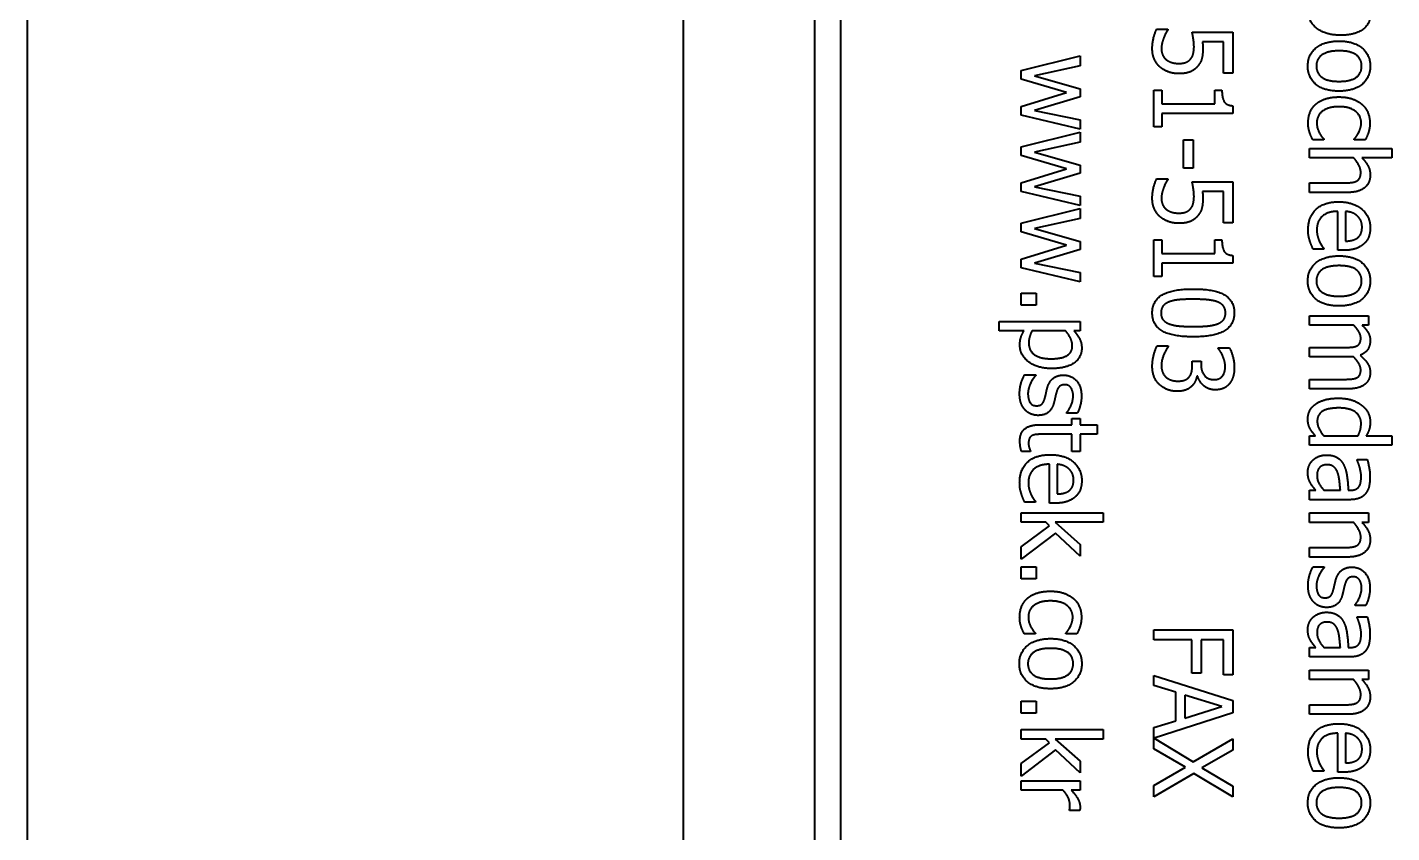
# Model space of a CAD drawing. Header units: millimetres. Extents: x 0 to 1682, y 0 to 1188.
# Drawn here: x 564.1 to 616.1, y 683.6 to 714.3 of the extents above; entities that cross this region are included whole.
import ezdxf

# ---------------------------------------------------------------- set-up
doc = ezdxf.new("R2010")
doc.units = ezdxf.units.MM
doc.header["$LTSCALE"] = 2
doc.layers.add('가시적인 것(ISO)', color=3, linetype='Continuous', lineweight=40)

msp = doc.modelspace()

# ---------------------------------------------------------------- linework, layer by layer
at = {"layer": '가시적인 것(ISO)'}
for p, q in [((564.1219, 795.7729), (564.1219, 550.7729)), ((589.1219, 593.2729), (589.1219, 753.2729)), ((594.1219, 743.2729), (594.1219, 603.2729)), ((595.1219, 604.189), (595.1219, 742.3568)), ((607.1608, 714.2218), (607.5862, 714.2218)), ((607.5862, 714.2218), (607.5862, 714.1951)), ((608.5076, 714.1051), (610.0538, 714.1051)), ((610.0538, 714.1051), (610.0538, 712.5419)), ((609.7013, 713.738), (608.9014, 713.738)), ((609.7013, 712.5419), (609.7013, 713.738)), ((601.9881, 712.6513), (604.2394, 713.1983)), ((604.2394, 712.8239), (602.4962, 712.4471)), ((604.2394, 713.1983), (604.2394, 712.8239)), ((601.9881, 712.3207), (601.9881, 712.6513)), ((603.724, 711.8029), (601.9881, 712.3207)), ((602.4962, 712.4471), (604.2394, 711.9414)), ((610.0538, 712.5419), (609.7013, 712.5419)), ((601.9881, 711.2802), (603.724, 711.8029)), ((604.2394, 711.9414), (604.2394, 711.6448)), ((607.0538, 710.4998), (607.0538, 711.8904)), ((607.0538, 711.8904), (607.3601, 711.8904)), ((607.3601, 711.8904), (607.3601, 711.3726)), ((609.3706, 711.3726), (609.3706, 711.8904)), ((609.3706, 711.8904), (609.6454, 711.8904)), ((601.9881, 710.9495), (601.9881, 711.2802)), ((604.2394, 711.6448), (602.4962, 711.1246)), ((607.3601, 711.3726), (609.3706, 711.3726)), ((610.0635, 711.3021), (610.0635, 711.0055)), ((604.2394, 710.4074), (601.9881, 710.9495)), ((602.4962, 711.1246), (604.2394, 710.7696)), ((604.2394, 710.7696), (604.2394, 710.4074)), ((610.0635, 711.0055), (607.3601, 711.0055)), ((607.3601, 711.0055), (607.3601, 710.4998)), ((601.9881, 709.7437), (604.2394, 710.2907)), ((604.2394, 710.2907), (604.2394, 709.9163)), ((607.3601, 710.4998), (607.0538, 710.4998)), ((601.9881, 709.4131), (601.9881, 709.7437)), ((604.2394, 709.9163), (602.4962, 709.5395)), ((608.1843, 708.9293), (608.1843, 710.0087)), ((608.1843, 710.0087), (608.5489, 710.0087)), ((608.5489, 710.0087), (608.5489, 708.9293)), ((613.5323, 710.0087), (613.1069, 710.0087)), ((613.5323, 710.0306), (613.5323, 710.0087)), ((614.6847, 710.0087), (614.6847, 710.0306)), ((615.1101, 710.0087), (614.6847, 710.0087)), ((603.724, 708.8952), (601.9881, 709.4131)), ((602.4962, 709.5395), (604.2394, 709.0338)), ((612.9804, 709.3207), (612.9804, 709.6805)), ((612.9804, 709.6805), (616.1142, 709.6805)), ((614.6628, 709.3207), (612.9804, 709.3207)), ((616.1142, 709.3207), (614.9813, 709.3207)), ((616.1142, 709.6805), (616.1142, 709.3207)), ((601.9881, 708.3726), (603.724, 708.8952)), ((604.2394, 708.7372), (602.4962, 708.217)), ((604.2394, 709.0338), (604.2394, 708.7372)), ((608.5489, 708.9293), (608.1843, 708.9293)), ((601.9881, 708.0419), (601.9881, 708.3726)), ((602.4962, 708.217), (604.2394, 707.862)), ((607.1608, 708.5209), (607.5862, 708.5209)), ((607.5862, 708.5209), (607.5862, 708.4941)), ((608.5076, 708.4042), (610.0538, 708.4042)), ((610.0538, 708.4042), (610.0538, 706.841)), ((612.9804, 708.0006), (612.9804, 708.3604)), ((612.9804, 708.3604), (614.2641, 708.3604)), ((604.2394, 707.4998), (601.9881, 708.0419)), ((604.2394, 707.862), (604.2394, 707.4998)), ((609.7013, 708.0371), (608.9014, 708.0371)), ((609.7013, 706.841), (609.7013, 708.0371)), ((614.4415, 708.0006), (612.9804, 708.0006)), ((601.9881, 706.8361), (604.2394, 707.3831)), ((604.2394, 707.3831), (604.2394, 707.0087)), ((614.0672, 705.7956), (614.0672, 707.2786)), ((614.3565, 707.2786), (614.3565, 706.1457)), ((601.9881, 706.5055), (601.9881, 706.8361)), ((604.2394, 707.0087), (602.4962, 706.6319)), ((602.4962, 706.6319), (604.2394, 706.1262)), ((610.0538, 706.841), (609.7013, 706.841)), ((603.724, 705.9876), (601.9881, 706.5055)), ((604.2394, 706.1262), (604.2394, 705.8296)), ((607.0538, 704.7988), (607.0538, 706.1894)), ((607.0538, 706.1894), (607.3601, 706.1894)), ((607.3601, 706.1894), (607.3601, 705.6716)), ((609.3706, 705.6716), (609.3706, 706.1894)), ((609.3706, 706.1894), (609.6454, 706.1894)), ((601.9881, 705.4649), (603.724, 705.9876)), ((604.2394, 705.8296), (602.4962, 705.3093)), ((607.3601, 705.6716), (609.3706, 705.6716)), ((610.0635, 705.6011), (610.0635, 705.3045)), ((613.5323, 705.8369), (613.119, 705.8369)), ((613.5323, 705.8588), (613.5323, 705.8369)), ((614.2738, 705.7956), (614.0672, 705.7956)), ((601.9881, 705.1343), (601.9881, 705.4649)), ((604.2394, 704.5922), (601.9881, 705.1343)), ((602.4962, 705.3093), (604.2394, 704.9544)), ((610.0635, 705.3045), (607.3601, 705.3045)), ((607.3601, 705.3045), (607.3601, 704.7988)), ((604.2394, 704.9544), (604.2394, 704.5922)), ((607.3601, 704.7988), (607.0538, 704.7988)), ((601.9881, 703.7121), (601.9881, 704.1692)), ((601.9881, 704.1692), (602.5619, 704.1692)), ((602.5619, 704.1692), (602.5619, 703.7121)), ((602.5619, 703.7121), (601.9881, 703.7121)), ((601.1591, 702.7275), (601.1591, 703.0873)), ((601.1591, 703.0873), (604.2394, 703.0873)), ((604.2394, 703.0873), (604.2394, 702.7275)), ((612.9804, 702.9463), (612.9804, 703.3061)), ((612.9804, 703.3061), (615.2317, 703.3061)), ((614.6628, 702.9463), (612.9804, 702.9463)), ((615.2317, 702.9463), (614.9837, 702.9463)), ((615.2317, 703.3061), (615.2317, 702.9463)), ((602.1024, 702.7275), (601.1591, 702.7275)), ((603.6875, 702.7275), (602.4087, 702.7275)), ((604.2394, 702.7275), (604.0035, 702.7275)), ((607.1753, 702.1562), (607.6008, 702.1562)), ((607.6008, 702.1562), (607.6008, 702.1294)), ((609.5068, 702.0565), (609.5068, 702.0784)), ((609.5068, 702.0784), (609.9322, 702.0784)), ((612.9804, 701.7332), (612.9804, 702.093)), ((612.9804, 702.093), (614.2835, 702.093)), ((608.5149, 701.4123), (608.5149, 701.5751)), ((608.5149, 701.5751), (608.8479, 701.5751)), ((608.8479, 701.5751), (608.8479, 701.4487)), ((614.4634, 701.7332), (612.9804, 701.7332)), ((602.1243, 701.0525), (602.5497, 701.0525)), ((602.5497, 701.0525), (602.5497, 701.033)), ((608.7215, 701.0063), (608.6924, 701.0063)), ((612.9804, 700.52), (612.9804, 700.8798)), ((612.9804, 700.8798), (614.2835, 700.8798)), ((614.4634, 700.52), (612.9804, 700.52)), ((603.724, 699.5865), (603.724, 699.6059)), ((604.13, 699.5865), (603.724, 699.5865)), ((603.9257, 699.1489), (603.9257, 699.392)), ((603.9257, 699.392), (604.2394, 699.392)), ((604.2394, 699.392), (604.2394, 699.1489)), ((602.6786, 699.1489), (603.9257, 699.1489)), ((603.9257, 698.7891), (602.8536, 698.7891)), ((603.9257, 698.1278), (603.9257, 698.7891)), ((604.2394, 699.1489), (604.886, 699.1489)), ((604.886, 698.7891), (604.2394, 698.7891)), ((604.2394, 698.7891), (604.2394, 698.1278)), ((604.886, 699.1489), (604.886, 698.7891)), ((612.9804, 698.3685), (612.9804, 698.7283)), ((612.9804, 698.7283), (613.209, 698.7283)), ((616.1142, 698.3685), (612.9804, 698.3685)), ((613.5274, 698.7283), (614.8281, 698.7283)), ((615.1417, 698.7283), (616.1142, 698.7283)), ((616.1142, 698.7283), (616.1142, 698.3685)), ((602.3479, 698.1278), (602.0076, 698.1278)), ((602.3479, 698.1497), (602.3479, 698.1278)), ((604.2394, 698.1278), (603.9257, 698.1278)), ((614.7965, 697.8239), (615.183, 697.8239)), ((614.7965, 697.8021), (614.7965, 697.8239)), ((603.0749, 696.1635), (603.0749, 697.6465)), ((603.3642, 697.6465), (603.3642, 696.5136)), ((602.54, 696.2048), (602.1267, 696.2048)), ((602.54, 696.2267), (602.54, 696.2048)), ((612.9804, 696.2972), (612.9804, 696.657)), ((612.9804, 696.657), (613.2187, 696.657)), ((614.5193, 696.2972), (612.9804, 696.2972)), ((613.5347, 696.657), (614.1595, 696.657)), ((614.461, 696.657), (614.5339, 696.657)), ((601.9881, 695.4414), (601.9881, 695.8012)), ((601.9881, 695.8012), (605.1219, 695.8012)), ((603.2815, 696.1635), (603.0749, 696.1635)), ((605.1219, 695.8012), (605.1219, 695.4414)), ((612.9804, 695.4317), (612.9804, 695.7915)), ((612.9804, 695.7915), (615.2317, 695.7915)), ((615.2317, 695.7915), (615.2317, 695.4317)), ((602.929, 695.4414), (601.9881, 695.4414)), ((601.9881, 694.503), (603.0749, 695.3004)), ((603.0749, 695.3004), (602.929, 695.4414)), ((605.1219, 695.4414), (603.2888, 695.4414)), ((603.2888, 695.4414), (604.2394, 694.5954)), ((614.6628, 695.4317), (612.9804, 695.4317)), ((615.2317, 695.4317), (614.9813, 695.4317)), ((603.2985, 695.0257), (601.9881, 694.029)), ((604.2394, 694.1481), (603.2985, 695.0257)), ((601.9881, 694.029), (601.9881, 694.503)), ((604.2394, 694.5954), (604.2394, 694.1481)), ((612.9804, 694.1116), (612.9804, 694.4714)), ((612.9804, 694.4714), (614.2641, 694.4714)), ((614.4415, 694.1116), (612.9804, 694.1116)), ((601.9881, 693.2875), (601.9881, 693.7445)), ((601.9881, 693.7445), (602.5619, 693.7445)), ((602.5619, 693.7445), (602.5619, 693.2875)), ((613.1166, 693.7372), (613.542, 693.7372)), ((613.542, 693.7372), (613.542, 693.7178)), ((602.5619, 693.2875), (601.9881, 693.2875)), ((614.7163, 692.2713), (614.7163, 692.2907)), ((615.1223, 692.2713), (614.7163, 692.2713)), ((614.7965, 691.8337), (615.183, 691.8337)), ((614.7965, 691.8118), (614.7965, 691.8337)), ((602.54, 691.1821), (602.1146, 691.1821)), ((602.54, 691.204), (602.54, 691.1821)), ((603.6924, 691.1821), (603.6924, 691.204)), ((604.1178, 691.1821), (603.6924, 691.1821)), ((607.0538, 690.956), (607.0538, 691.3353)), ((607.0538, 691.3353), (610.0538, 691.3353)), ((610.0538, 691.3353), (610.0538, 689.6286)), ((608.4979, 690.956), (607.0538, 690.956)), ((608.4979, 689.6845), (608.4979, 690.956)), ((609.6988, 690.956), (608.8528, 690.956)), ((608.8528, 690.956), (608.8528, 689.6845)), ((609.6988, 689.6286), (609.6988, 690.956)), ((612.9804, 690.3069), (612.9804, 690.6667)), ((612.9804, 690.6667), (613.2187, 690.6667)), ((613.5347, 690.6667), (614.1595, 690.6667)), ((614.461, 690.6667), (614.5339, 690.6667)), ((614.5193, 690.3069), (612.9804, 690.3069)), ((607.0538, 689.2178), (607.0538, 689.6019)), ((607.0538, 689.6019), (610.0538, 688.6416)), ((608.8528, 689.6845), (608.4979, 689.6845)), ((610.0538, 689.6286), (609.6988, 689.6286)), ((612.9804, 689.4414), (612.9804, 689.8012)), ((612.9804, 689.8012), (615.2317, 689.8012)), ((614.6628, 689.4414), (612.9804, 689.4414)), ((615.2317, 689.4414), (614.9813, 689.4414)), ((615.2317, 689.8012), (615.2317, 689.4414)), ((607.8925, 688.9601), (607.0538, 689.2178)), ((607.8925, 687.8709), (607.8925, 688.9601)), ((601.9881, 688.1651), (601.9881, 688.6222)), ((601.9881, 688.6222), (602.5619, 688.6222)), ((602.5619, 688.6222), (602.5619, 688.1651)), ((609.6454, 688.4179), (608.2329, 688.8555)), ((608.2329, 688.8555), (608.2329, 687.9779)), ((608.2329, 687.9779), (609.6454, 688.4179)), ((610.0538, 688.6416), (610.0538, 688.1724)), ((612.9804, 688.1213), (612.9804, 688.4811)), ((612.9804, 688.4811), (614.2641, 688.4811)), ((602.5619, 688.1651), (601.9881, 688.1651)), ((607.0538, 687.6132), (607.8925, 687.8709)), ((610.0538, 688.1724), (607.0617, 687.2146)), ((614.4415, 688.1213), (612.9804, 688.1213)), ((601.9881, 687.1805), (601.9881, 687.5403)), ((601.9881, 687.5403), (605.1219, 687.5403)), ((605.1219, 687.5403), (605.1219, 687.1805)), ((607.0538, 686.811), (607.0538, 687.6132)), ((614.0672, 685.9163), (614.0672, 687.3993)), ((614.3565, 687.3993), (614.3565, 686.2664)), ((602.929, 687.1805), (601.9881, 687.1805)), ((601.9881, 686.2421), (603.0749, 687.0395)), ((603.0749, 687.0395), (602.929, 687.1805)), ((605.1219, 687.1805), (603.2888, 687.1805)), ((603.2888, 687.1805), (604.2394, 686.3345)), ((607.0617, 687.2146), (608.5538, 686.3102)), ((608.5538, 686.3102), (610.0538, 687.1927)), ((610.0538, 687.1927), (610.0538, 686.7599)), ((603.2985, 686.7648), (601.9881, 685.768)), ((604.2394, 685.8871), (603.2985, 686.7648)), ((604.2394, 686.3345), (604.2394, 685.8871)), ((608.2523, 686.1035), (607.0538, 686.811)), ((610.0538, 686.7599), (608.8747, 686.0792)), ((601.9881, 685.768), (601.9881, 686.2421)), ((607.0538, 685.4082), (608.2523, 686.1035)), ((608.5732, 685.8677), (607.0538, 684.9755)), ((610.0538, 684.9755), (608.5732, 685.8677)), ((608.8747, 686.0792), (610.0538, 685.3839)), ((613.5323, 685.9576), (613.119, 685.9576)), ((613.5323, 685.9795), (613.5323, 685.9576)), ((614.2738, 685.9163), (614.0672, 685.9163)), ((601.9881, 685.2283), (601.9881, 685.5881)), ((601.9881, 685.5881), (604.2394, 685.5881)), ((604.2394, 685.5881), (604.2394, 685.2283)), ((607.0538, 684.9755), (607.0538, 685.4082)), ((610.0538, 685.3839), (610.0538, 684.9755)), ((603.5854, 685.2283), (601.9881, 685.2283)), ((604.2394, 685.2283), (603.9039, 685.2283)), ((603.8334, 684.4552), (603.8334, 684.4747)), ((604.2272, 684.4552), (603.8334, 684.4552))]:
    msp.add_line(p, q, dxfattribs=at)
for points in [[(614.1668, 713.9884), (613.6028, 713.9884), (612.9367, 714.499), (612.9367, 714.8904)], [(615.2949, 714.7688), (615.2949, 714.3993), (614.6822, 713.9884), (614.1668, 713.9884)], [(606.9906, 713.4755), (606.9906, 713.6797), (607.0854, 714.076), (607.1608, 714.2218)], [(607.4257, 713.8863), (607.3844, 713.7745), (607.3382, 713.5873), (607.3382, 713.4706)], [(607.5862, 714.1951), (607.5522, 714.1513), (607.4646, 713.986), (607.4257, 713.8863)], [(608.5805, 713.5435), (608.5805, 713.6967), (608.5295, 714.0103), (608.5076, 714.1051)], [(607.2847, 712.7753), (607.1486, 712.8969), (606.9906, 713.2542), (606.9906, 713.4755)], [(607.3382, 713.4706), (607.3382, 713.3563), (607.4257, 713.1375), (607.5206, 713.0598)], [(608.4419, 713.0743), (608.5173, 713.157), (608.5805, 713.3952), (608.5805, 713.5435)], [(608.9184, 713.4803), (608.9184, 713.2615), (608.8431, 712.9576), (608.7313, 712.8191)], [(608.9014, 713.738), (608.9112, 713.67), (608.9184, 713.5338), (608.9184, 713.4803)], [(612.9172, 712.8118), (612.9172, 713.2567), (613.5566, 713.7672), (614.1061, 713.7672)], [(614.1061, 713.3952), (613.6806, 713.3952), (613.243, 713.0914), (613.243, 712.8118)], [(614.1061, 713.7672), (614.6701, 713.7672), (615.2949, 713.2421), (615.2949, 712.8118)], [(614.9691, 712.8118), (614.9691, 713.0914), (614.5437, 713.3952), (614.1061, 713.3952)], [(607.5206, 713.0598), (607.6105, 712.9893), (607.8488, 712.9139), (608.0092, 712.9139)], [(608.7313, 712.8191), (608.6194, 712.6756), (608.2791, 712.5249), (608.0068, 712.5249)], [(608.0092, 712.9139), (608.1697, 712.9139), (608.3739, 712.9965), (608.4419, 713.0743)], [(608.0068, 712.5249), (607.7904, 712.5249), (607.4209, 712.6562), (607.2847, 712.7753)], [(614.1061, 711.8588), (613.5372, 711.8588), (612.9172, 712.379), (612.9172, 712.8118)], [(613.243, 712.8118), (613.243, 712.5346), (613.6733, 712.2307), (614.1061, 712.2307)], [(615.2949, 712.8118), (615.2949, 712.379), (614.6725, 711.8588), (614.1061, 711.8588)], [(614.1061, 712.2307), (614.5437, 712.2307), (614.9691, 712.5322), (614.9691, 712.8118)], [(609.6454, 711.8904), (609.6454, 711.5962), (609.8204, 711.3191), (610.0635, 711.3021)], [(612.9294, 710.6408), (612.9294, 710.8596), (613.0728, 711.2291), (613.2187, 711.3604)], [(613.2187, 711.3604), (613.3621, 711.4917), (613.8046, 711.6375), (614.1012, 711.6375)], [(614.1012, 711.2656), (613.7049, 711.2656), (613.26, 710.9374), (613.26, 710.6457)], [(614.1012, 711.6375), (614.3978, 711.6375), (614.8305, 711.4868), (614.9764, 711.3604)], [(614.9521, 710.6457), (614.9521, 710.9252), (614.5072, 711.2656), (614.1012, 711.2656)], [(614.9764, 711.3604), (615.1247, 711.234), (615.2827, 710.8572), (615.2827, 710.6408)], [(612.9877, 710.2883), (612.9586, 710.3807), (612.9294, 710.5265), (612.9294, 710.6408)], [(613.1069, 710.0087), (613.0801, 710.0622), (613.0048, 710.2226), (612.9877, 710.2883)], [(613.26, 710.6457), (613.26, 710.4706), (613.4132, 710.1521), (613.5323, 710.0306)], [(614.6847, 710.0306), (614.7187, 710.067), (614.8062, 710.1886), (614.8524, 710.2761)], [(614.8524, 710.2761), (614.8913, 710.3491), (614.9521, 710.5533), (614.9521, 710.6457)], [(615.2827, 710.6408), (615.2827, 710.4633), (615.1782, 710.1375), (615.1101, 710.0087)], [(614.9351, 708.7664), (614.9351, 708.9001), (614.7843, 709.1845), (614.6628, 709.3207)], [(614.9813, 709.3207), (615.1344, 709.1602), (615.2949, 708.8466), (615.2949, 708.6716)], [(615.2949, 708.6716), (615.2949, 708.3555), (614.8573, 708.0006), (614.4415, 708.0006)], [(614.7673, 708.4285), (614.8524, 708.4722), (614.9351, 708.6303), (614.9351, 708.7664)], [(606.9906, 707.7745), (606.9906, 707.9787), (607.0854, 708.375), (607.1608, 708.5209)], [(607.4257, 708.1854), (607.3844, 708.0735), (607.3382, 707.8863), (607.3382, 707.7696)], [(607.5862, 708.4941), (607.5522, 708.4504), (607.4646, 708.285), (607.4257, 708.1854)], [(608.5805, 707.8426), (608.5805, 707.9957), (608.5295, 708.3093), (608.5076, 708.4042)], [(614.2641, 708.3604), (614.4197, 708.3604), (614.6871, 708.3896), (614.7673, 708.4285)], [(607.2847, 707.0743), (607.1486, 707.1959), (606.9906, 707.5533), (606.9906, 707.7745)], [(607.3382, 707.7696), (607.3382, 707.6554), (607.4257, 707.4366), (607.5206, 707.3588)], [(608.4419, 707.3734), (608.5173, 707.456), (608.5805, 707.6943), (608.5805, 707.8426)], [(608.9184, 707.7794), (608.9184, 707.5606), (608.8431, 707.2567), (608.7313, 707.1181)], [(608.9014, 708.0371), (608.9112, 707.969), (608.9184, 707.8328), (608.9184, 707.7794)], [(612.9294, 706.5687), (612.9294, 707.0792), (613.5347, 707.6432), (614.0939, 707.6432)], [(614.0939, 707.6432), (614.6433, 707.6432), (615.2949, 707.0962), (615.2949, 706.6538)], [(607.5206, 707.3588), (607.6105, 707.2883), (607.8488, 707.2129), (608.0092, 707.2129)], [(608.7313, 707.1181), (608.6194, 706.9747), (608.2791, 706.8239), (608.0068, 706.8239)], [(608.0092, 707.2129), (608.1697, 707.2129), (608.3739, 707.2956), (608.4419, 707.3734)], [(614.0672, 707.2786), (613.6757, 707.2786), (613.26, 706.9042), (613.26, 706.5711)], [(614.8062, 707.1011), (614.7163, 707.1837), (614.4999, 707.2664), (614.3565, 707.2786)], [(614.9837, 706.6756), (614.9837, 706.8191), (614.8937, 707.0209), (614.8062, 707.1011)], [(608.0068, 706.8239), (607.7904, 706.8239), (607.4209, 706.9552), (607.2847, 707.0743)], [(614.8086, 706.2672), (614.8937, 706.3304), (614.9837, 706.5298), (614.9837, 706.6756)], [(615.2949, 706.6538), (615.2949, 706.4544), (615.1733, 706.1481), (615.0445, 706.0338)], [(609.6454, 706.1894), (609.6454, 705.8952), (609.8204, 705.6181), (610.0635, 705.6011)], [(612.9926, 706.1627), (612.961, 706.2672), (612.9294, 706.4374), (612.9294, 706.5687)], [(613.119, 705.8369), (613.0923, 705.9001), (613.0145, 706.0873), (612.9926, 706.1627)], [(613.26, 706.5711), (613.26, 706.4544), (613.3159, 706.2259), (613.3597, 706.1335)], [(613.3597, 706.1335), (613.4083, 706.0363), (613.4934, 705.9025), (613.5323, 705.8588)], [(614.3565, 706.1457), (614.5096, 706.1505), (614.7333, 706.2113), (614.8086, 706.2672)], [(612.9172, 704.6286), (612.9172, 705.0735), (613.5566, 705.5841), (614.1061, 705.5841)], [(614.1061, 705.5841), (614.6701, 705.5841), (615.2949, 705.0589), (615.2949, 704.6286)], [(615.0445, 706.0338), (614.9156, 705.9171), (614.5437, 705.7956), (614.2738, 705.7956)], [(614.1061, 705.2121), (613.6806, 705.2121), (613.243, 704.9082), (613.243, 704.6286)], [(614.9691, 704.6286), (614.9691, 704.9082), (614.5437, 705.2121), (614.1061, 705.2121)], [(614.1061, 703.6756), (613.5372, 703.6756), (612.9172, 704.1959), (612.9172, 704.6286)], [(613.243, 704.6286), (613.243, 704.3515), (613.6733, 704.0476), (614.1061, 704.0476)], [(615.2949, 704.6286), (615.2949, 704.1959), (614.6725, 703.6756), (614.1061, 703.6756)], [(614.1061, 704.0476), (614.5437, 704.0476), (614.9691, 704.3491), (614.9691, 704.6286)], [(606.9906, 703.4106), (606.9906, 703.8823), (607.7612, 704.3223), (608.5513, 704.3223)], [(608.5513, 704.3223), (609.3633, 704.3223), (610.1146, 703.8774), (610.1146, 703.4106)], [(607.647, 703.8361), (607.4914, 703.7802), (607.3236, 703.576), (607.3236, 703.4106)], [(608.5513, 703.9333), (608.2353, 703.9333), (607.8123, 703.8969), (607.647, 703.8361)], [(609.4655, 703.8337), (609.3123, 703.892), (608.8455, 703.9333), (608.5513, 703.9333)], [(609.7815, 703.4106), (609.7815, 703.5711), (609.6235, 703.7753), (609.4655, 703.8337)], [(608.5538, 702.5014), (607.7466, 702.5014), (606.9906, 702.9463), (606.9906, 703.4106)], [(607.3236, 703.4106), (607.3236, 703.2526), (607.4817, 703.0484), (607.6397, 702.9925)], [(607.6397, 702.9925), (607.788, 702.9366), (608.245, 702.8904), (608.5538, 702.8904)], [(610.1146, 703.4106), (610.1146, 702.9414), (609.3366, 702.5014), (608.5538, 702.5014)], [(608.5538, 702.8904), (608.8625, 702.8904), (609.3172, 702.9366), (609.4703, 702.9925)], [(609.4703, 702.9925), (609.6235, 703.0508), (609.7815, 703.2502), (609.7815, 703.4106)], [(614.9351, 702.4528), (614.9351, 702.5695), (614.7819, 702.8247), (614.6628, 702.9463)], [(614.9837, 702.9463), (615.132, 702.8053), (615.2949, 702.5281), (615.2949, 702.3604)], [(601.9444, 702.1951), (601.9444, 702.3531), (602.0222, 702.5986), (602.1024, 702.7275)], [(602.4087, 702.7275), (602.3382, 702.5865), (602.2847, 702.3847), (602.2847, 702.2559)], [(603.9428, 702.161), (603.9428, 702.3142), (603.7993, 702.5986), (603.6875, 702.7275)], [(604.0035, 702.7275), (604.1324, 702.5938), (604.3026, 702.2656), (604.3026, 702.0735)], [(614.777, 702.1513), (614.8573, 702.1902), (614.9351, 702.3312), (614.9351, 702.4528)], [(603.1745, 701.2931), (602.6105, 701.2931), (601.9444, 701.8037), (601.9444, 702.1951)], [(602.2847, 702.2559), (602.2847, 701.9763), (602.7175, 701.6651), (603.1308, 701.6651)], [(603.1308, 701.6651), (603.5173, 701.6651), (603.9428, 701.8985), (603.9428, 702.161)], [(604.3026, 702.0735), (604.3026, 701.704), (603.6899, 701.2931), (603.1745, 701.2931)], [(606.9906, 701.3782), (606.9906, 701.5922), (607.1, 702.0128), (607.1753, 702.1562)], [(607.6008, 702.1294), (607.5084, 702.0079), (607.3382, 701.6043), (607.3382, 701.4001)], [(609.6745, 701.7745), (609.6332, 701.8669), (609.5457, 702.003), (609.5068, 702.0565)], [(609.9322, 702.0784), (610.0027, 701.9544), (610.117, 701.5265), (610.117, 701.3345)], [(614.2835, 702.093), (614.4391, 702.093), (614.7041, 702.1149), (614.777, 702.1513)], [(615.2949, 702.3604), (615.2949, 702.1708), (615.1125, 701.879), (614.9059, 701.8012)], [(607.2677, 700.6781), (607.1316, 700.8021), (606.9906, 701.1546), (606.9906, 701.3782)], [(607.3382, 701.4001), (607.3382, 701.2834), (607.416, 701.05), (607.506, 700.9698)], [(608.4079, 700.9844), (608.4687, 701.0646), (608.5149, 701.2834), (608.5149, 701.4123)], [(608.8479, 701.4487), (608.8479, 701.191), (609.1056, 700.8701), (609.3512, 700.8701)], [(609.7693, 701.3661), (609.7693, 701.4706), (609.7159, 701.6748), (609.6745, 701.7745)], [(614.6555, 701.7405), (614.6214, 701.738), (614.5266, 701.7332), (614.4634, 701.7332)], [(614.9351, 701.2397), (614.9351, 701.3515), (614.7916, 701.6043), (614.6555, 701.7405)], [(614.9059, 701.8012), (615.0979, 701.6384), (615.2949, 701.3296), (615.2949, 701.1473)], [(601.9347, 700.3426), (601.9347, 700.5565), (602.0562, 700.9309), (602.1243, 701.0525)], [(602.5497, 701.033), (602.5108, 700.9868), (602.4184, 700.8628), (602.3674, 700.7607)], [(602.9971, 700.576), (603.0724, 700.8215), (603.3836, 701.0427), (603.6073, 701.0427)], [(603.6073, 701.0427), (603.9112, 701.0427), (604.2928, 700.6076), (604.2928, 700.2453)], [(607.506, 700.9698), (607.5959, 700.8944), (607.8099, 700.8142), (607.9727, 700.8142)], [(607.9727, 700.8142), (608.1356, 700.8142), (608.3471, 700.9042), (608.4079, 700.9844)], [(608.6924, 701.0063), (608.6729, 700.9163), (608.5854, 700.7121), (608.4979, 700.6246)], [(609.3925, 700.4811), (609.1445, 700.4811), (608.7702, 700.7899), (608.7215, 701.0063)], [(609.3512, 700.8701), (609.4655, 700.8701), (609.6283, 700.9552), (609.677, 701.0184)], [(609.677, 701.0184), (609.728, 701.0914), (609.7693, 701.2664), (609.7693, 701.3661)], [(610.117, 701.3345), (610.117, 701.14), (610.0343, 700.8531), (609.9468, 700.7364)], [(614.2835, 700.8798), (614.4391, 700.8798), (614.7041, 700.9017), (614.777, 700.9382)], [(614.777, 700.9382), (614.8573, 700.9771), (614.9351, 701.1181), (614.9351, 701.2397)], [(615.2949, 701.1473), (615.2949, 701.0087), (615.2049, 700.785), (615.1028, 700.6999)], [(602.1389, 699.7226), (602.0392, 699.8369), (601.9347, 700.1262), (601.9347, 700.3426)], [(602.3674, 700.7607), (602.3212, 700.6683), (602.2531, 700.4495), (602.2531, 700.3304)], [(602.9047, 700.1918), (602.9241, 700.2599), (602.9703, 700.4836), (602.9971, 700.576)], [(603.3325, 700.3693), (603.3107, 700.2891), (603.2669, 700.0922), (603.2402, 699.9852)], [(603.6583, 700.6756), (603.5149, 700.6756), (603.3763, 700.5298), (603.3325, 700.3693)], [(603.9744, 700.2526), (603.9744, 700.4301), (603.8163, 700.6756), (603.6583, 700.6756)], [(607.9436, 700.4252), (607.7418, 700.4252), (607.399, 700.5565), (607.2677, 700.6781)], [(608.4979, 700.6246), (608.4128, 700.5371), (608.1405, 700.4252), (607.9436, 700.4252)], [(609.9468, 700.7364), (609.852, 700.61), (609.5773, 700.4811), (609.3925, 700.4811)], [(615.1028, 700.6999), (615.0007, 700.6149), (614.6944, 700.52), (614.4634, 700.52)], [(602.2531, 700.3304), (602.2531, 700.2453), (602.2969, 700.0484), (602.3285, 700.0022)], [(602.3285, 700.0022), (602.3747, 699.9341), (602.4792, 699.8758), (602.5862, 699.8758)], [(602.5862, 699.8758), (602.7223, 699.8758), (602.8585, 700.0144), (602.9047, 700.1918)], [(603.2402, 699.9852), (603.177, 699.7469), (602.8877, 699.5087), (602.6372, 699.5087)], [(603.724, 699.6059), (603.8407, 699.7421), (603.9744, 700.0824), (603.9744, 700.2526)], [(604.2928, 700.2453), (604.2928, 700.0679), (604.2005, 699.7081), (604.13, 699.5865)], [(612.9172, 699.3677), (612.9172, 699.5427), (613.0704, 699.8393), (613.2187, 699.9414)], [(613.2187, 699.9414), (613.367, 700.0484), (613.8046, 700.1627), (614.089, 700.1627)], [(614.089, 700.1627), (614.3856, 700.1627), (614.8184, 700.0168), (614.9813, 699.888)], [(614.9813, 699.888), (615.1271, 699.7713), (615.2949, 699.4406), (615.2949, 699.2583)], [(602.6372, 699.5087), (602.4914, 699.5087), (602.2337, 699.6181), (602.1389, 699.7226)], [(612.9975, 699.0176), (612.9586, 699.093), (612.9172, 699.2583), (612.9172, 699.3677)], [(614.0963, 699.7907), (613.6976, 699.7907), (613.277, 699.55), (613.277, 699.2826)], [(614.9472, 699.1999), (614.9472, 699.4771), (614.5096, 699.7907), (614.0963, 699.7907)], [(601.9444, 698.5265), (601.9444, 698.8207), (602.2969, 699.1489), (602.6786, 699.1489)], [(602.8536, 698.7891), (602.6834, 698.7891), (602.4962, 698.7769), (602.416, 698.7405)], [(613.209, 698.7283), (613.136, 698.8134), (613.0388, 698.935), (612.9975, 699.0176)], [(613.277, 699.2826), (613.277, 699.1416), (613.4132, 698.8547), (613.5274, 698.7283)], [(614.8281, 698.7283), (614.8962, 698.862), (614.9472, 699.076), (614.9472, 699.1999)], [(615.2949, 699.2583), (615.2949, 699.0978), (615.2195, 698.8596), (615.1417, 698.7283)], [(602.0076, 698.1278), (601.9784, 698.2299), (601.9444, 698.4366), (601.9444, 698.5265)], [(602.416, 698.7405), (602.3455, 698.7064), (602.275, 698.5606), (602.275, 698.4366)], [(602.275, 698.4366), (602.275, 698.3491), (602.3309, 698.1862), (602.3479, 698.1497)], [(601.9371, 696.9366), (601.9371, 697.4471), (602.5424, 698.0111), (603.1016, 698.0111)], [(603.1016, 698.0111), (603.651, 698.0111), (604.3026, 697.4641), (604.3026, 697.0217)], [(612.9172, 697.3499), (612.9172, 697.4836), (613.0218, 697.7194), (613.1166, 697.8093)], [(613.1166, 697.8093), (613.209, 697.8969), (613.4813, 697.999), (613.632, 697.999)], [(613.632, 697.999), (613.8654, 697.999), (614.196, 697.8118), (614.2908, 697.61)], [(614.9496, 697.1748), (614.9496, 697.2988), (614.8719, 697.6343), (614.7965, 697.8021)], [(615.183, 697.8239), (615.2122, 697.7243), (615.2851, 697.3523), (615.2851, 697.1724)], [(603.0749, 697.6465), (602.6834, 697.6465), (602.2677, 697.2721), (602.2677, 696.939)], [(603.8139, 697.469), (603.724, 697.5516), (603.5076, 697.6343), (603.3642, 697.6465)], [(603.9914, 697.0435), (603.9914, 697.187), (603.9014, 697.3888), (603.8139, 697.469)], [(613.0266, 696.9171), (612.9731, 697.0119), (612.9172, 697.1894), (612.9172, 697.3499)], [(613.6587, 697.627), (613.4642, 697.627), (613.2673, 697.4204), (613.2673, 697.221)], [(613.2673, 697.221), (613.2673, 697.0533), (613.4205, 696.7761), (613.5347, 696.657)], [(614.0672, 697.2964), (614.021, 697.4398), (613.8289, 697.627), (613.6587, 697.627)], [(614.1595, 696.657), (614.1474, 696.7858), (614.1061, 697.1773), (614.0672, 697.2964)], [(614.2908, 697.61), (614.3783, 697.4301), (614.444, 696.939), (614.461, 696.657)], [(602.0003, 696.5306), (601.9687, 696.6351), (601.9371, 696.8053), (601.9371, 696.9366)], [(602.2677, 696.939), (602.2677, 696.8223), (602.3236, 696.5938), (602.3674, 696.5014)], [(603.8163, 696.6351), (603.9014, 696.6983), (603.9914, 696.8977), (603.9914, 697.0435)], [(604.3026, 697.0217), (604.3026, 696.8223), (604.181, 696.516), (604.0522, 696.4017)], [(613.2187, 696.657), (613.1847, 696.7008), (613.0631, 696.8491), (613.0266, 696.9171)], [(614.5339, 696.657), (614.6652, 696.657), (614.8281, 696.7324), (614.8743, 696.8029)], [(614.8743, 696.8029), (614.9205, 696.8709), (614.9496, 697.0703), (614.9496, 697.1748)], [(615.2851, 697.1724), (615.2851, 696.9512), (615.2122, 696.6497), (615.1174, 696.5281)], [(602.1267, 696.2048), (602.1, 696.268), (602.0222, 696.4552), (602.0003, 696.5306)], [(602.3674, 696.5014), (602.416, 696.4042), (602.5011, 696.2704), (602.54, 696.2267)], [(604.0522, 696.4017), (603.9233, 696.285), (603.5513, 696.1635), (603.2815, 696.1635)], [(603.3642, 696.5136), (603.5173, 696.5184), (603.741, 696.5792), (603.8163, 696.6351)], [(615.1174, 696.5281), (615.025, 696.4115), (614.7308, 696.2972), (614.5193, 696.2972)], [(614.9351, 694.8774), (614.9351, 695.0111), (614.7843, 695.2956), (614.6628, 695.4317)], [(614.9813, 695.4317), (615.1344, 695.2713), (615.2949, 694.9576), (615.2949, 694.7826)], [(615.2949, 694.7826), (615.2949, 694.4666), (614.8573, 694.1116), (614.4415, 694.1116)], [(614.7673, 694.5395), (614.8524, 694.5833), (614.9351, 694.7413), (614.9351, 694.8774)], [(614.2641, 694.4714), (614.4197, 694.4714), (614.6871, 694.5006), (614.7673, 694.5395)], [(612.927, 693.0273), (612.927, 693.2413), (613.0485, 693.6157), (613.1166, 693.7372)], [(613.542, 693.7178), (613.5031, 693.6716), (613.4108, 693.5476), (613.3597, 693.4455)], [(613.9894, 693.2607), (614.0647, 693.5063), (614.3759, 693.7275), (614.5996, 693.7275)], [(614.5996, 693.7275), (614.9035, 693.7275), (615.2851, 693.2923), (615.2851, 692.9301)], [(613.3597, 693.4455), (613.3135, 693.3531), (613.2454, 693.1343), (613.2454, 693.0152)], [(613.897, 692.8766), (613.9164, 692.9447), (613.9626, 693.1683), (613.9894, 693.2607)], [(614.6506, 693.3604), (614.5072, 693.3604), (614.3686, 693.2145), (614.3249, 693.0541)], [(614.9667, 692.9374), (614.9667, 693.1149), (614.8086, 693.3604), (614.6506, 693.3604)], [(602.2264, 692.5338), (602.3698, 692.6651), (602.8123, 692.811), (603.1089, 692.811)], [(603.1089, 692.811), (603.4055, 692.811), (603.8382, 692.6602), (603.9841, 692.5338)], [(613.1312, 692.4074), (613.0315, 692.5217), (612.927, 692.811), (612.927, 693.0273)], [(613.2454, 693.0152), (613.2454, 692.9301), (613.2892, 692.7332), (613.3208, 692.687)], [(613.3208, 692.687), (613.367, 692.6189), (613.4715, 692.5606), (613.5785, 692.5606)], [(613.5785, 692.5606), (613.7146, 692.5606), (613.8508, 692.6991), (613.897, 692.8766)], [(614.2325, 692.67), (614.1693, 692.4317), (613.88, 692.1935), (613.6296, 692.1935)], [(614.3249, 693.0541), (614.303, 692.9739), (614.2592, 692.7769), (614.2325, 692.67)], [(614.7163, 692.2907), (614.833, 692.4269), (614.9667, 692.7672), (614.9667, 692.9374)], [(615.2851, 692.9301), (615.2851, 692.7526), (615.1928, 692.3928), (615.1223, 692.2713)], [(601.9371, 691.8142), (601.9371, 692.033), (602.0805, 692.4025), (602.2264, 692.5338)], [(603.1089, 692.439), (602.7126, 692.439), (602.2677, 692.1108), (602.2677, 691.8191)], [(603.9598, 691.8191), (603.9598, 692.0986), (603.5149, 692.439), (603.1089, 692.439)], [(603.9841, 692.5338), (604.1324, 692.4074), (604.2904, 692.0306), (604.2904, 691.8142)], [(613.6296, 692.1935), (613.4837, 692.1935), (613.226, 692.3029), (613.1312, 692.4074)], [(601.9954, 691.4617), (601.9663, 691.5541), (601.9371, 691.6999), (601.9371, 691.8142)], [(602.2677, 691.8191), (602.2677, 691.644), (602.4209, 691.3256), (602.54, 691.204)], [(603.8601, 691.4495), (603.899, 691.5225), (603.9598, 691.7267), (603.9598, 691.8191)], [(604.2904, 691.8142), (604.2904, 691.6367), (604.1859, 691.311), (604.1178, 691.1821)], [(612.9172, 691.3596), (612.9172, 691.4933), (613.0218, 691.7291), (613.1166, 691.8191)], [(613.1166, 691.8191), (613.209, 691.9066), (613.4813, 692.0087), (613.632, 692.0087)], [(613.6587, 691.6367), (613.4642, 691.6367), (613.2673, 691.4301), (613.2673, 691.2307)], [(613.632, 692.0087), (613.8654, 692.0087), (614.196, 691.8215), (614.2908, 691.6197)], [(614.0672, 691.3061), (614.021, 691.4495), (613.8289, 691.6367), (613.6587, 691.6367)], [(614.2908, 691.6197), (614.3783, 691.4398), (614.444, 690.9487), (614.461, 690.6667)], [(614.9496, 691.1845), (614.9496, 691.3085), (614.8719, 691.644), (614.7965, 691.8118)], [(615.183, 691.8337), (615.2122, 691.734), (615.2851, 691.362), (615.2851, 691.1821)], [(601.9249, 690.0492), (601.9249, 690.4941), (602.5643, 691.0046), (603.1137, 691.0046)], [(602.1146, 691.1821), (602.0878, 691.2356), (602.0125, 691.3961), (601.9954, 691.4617)], [(603.1137, 691.0046), (603.6778, 691.0046), (604.3026, 690.4795), (604.3026, 690.0492)], [(603.6924, 691.204), (603.7264, 691.2405), (603.8139, 691.362), (603.8601, 691.4495)], [(613.0266, 690.9269), (612.9731, 691.0217), (612.9172, 691.1991), (612.9172, 691.3596)], [(613.2673, 691.2307), (613.2673, 691.063), (613.4205, 690.7858), (613.5347, 690.6667)], [(614.1595, 690.6667), (614.1474, 690.7956), (614.1061, 691.187), (614.0672, 691.3061)], [(614.8743, 690.8126), (614.9205, 690.8807), (614.9496, 691.08), (614.9496, 691.1845)], [(615.2851, 691.1821), (615.2851, 690.9609), (615.2122, 690.6594), (615.1174, 690.5379)], [(603.1137, 690.6327), (602.6883, 690.6327), (602.2507, 690.3288), (602.2507, 690.0492)], [(603.9768, 690.0492), (603.9768, 690.3288), (603.5513, 690.6327), (603.1137, 690.6327)], [(613.2187, 690.6667), (613.1847, 690.7105), (613.0631, 690.8588), (613.0266, 690.9269)], [(615.1174, 690.5379), (615.025, 690.4212), (614.7308, 690.3069), (614.5193, 690.3069)], [(614.5339, 690.6667), (614.6652, 690.6667), (614.8281, 690.7421), (614.8743, 690.8126)], [(603.1137, 689.0962), (602.5449, 689.0962), (601.9249, 689.6165), (601.9249, 690.0492)], [(602.2507, 690.0492), (602.2507, 689.7721), (602.681, 689.4682), (603.1137, 689.4682)], [(604.3026, 690.0492), (604.3026, 689.6165), (603.6802, 689.0962), (603.1137, 689.0962)], [(603.1137, 689.4682), (603.5513, 689.4682), (603.9768, 689.7696), (603.9768, 690.0492)], [(614.9351, 688.8871), (614.9351, 689.0209), (614.7843, 689.3053), (614.6628, 689.4414)], [(614.9813, 689.4414), (615.1344, 689.281), (615.2949, 688.9674), (615.2949, 688.7923)], [(614.2641, 688.4811), (614.4197, 688.4811), (614.6871, 688.5103), (614.7673, 688.5492)], [(615.2949, 688.7923), (615.2949, 688.4763), (614.8573, 688.1213), (614.4415, 688.1213)], [(614.7673, 688.5492), (614.8524, 688.593), (614.9351, 688.751), (614.9351, 688.8871)], [(612.9294, 686.6894), (612.9294, 687.1999), (613.5347, 687.764), (614.0939, 687.764)], [(614.0672, 687.3993), (613.6757, 687.3993), (613.26, 687.0249), (613.26, 686.6918)], [(614.0939, 687.764), (614.6433, 687.764), (615.2949, 687.217), (615.2949, 686.7745)], [(614.8062, 687.2218), (614.7163, 687.3045), (614.4999, 687.3871), (614.3565, 687.3993)], [(614.9837, 686.7964), (614.9837, 686.9398), (614.8937, 687.1416), (614.8062, 687.2218)], [(612.9926, 686.2834), (612.961, 686.388), (612.9294, 686.5581), (612.9294, 686.6894)], [(613.26, 686.6918), (613.26, 686.5751), (613.3159, 686.3466), (613.3597, 686.2542)], [(614.3565, 686.2664), (614.5096, 686.2713), (614.7333, 686.332), (614.8086, 686.388)], [(614.8086, 686.388), (614.8937, 686.4512), (614.9837, 686.6505), (614.9837, 686.7964)], [(615.2949, 686.7745), (615.2949, 686.5751), (615.1733, 686.2688), (615.0445, 686.1546)], [(613.119, 685.9576), (613.0923, 686.0209), (613.0145, 686.208), (612.9926, 686.2834)], [(613.3597, 686.2542), (613.4083, 686.157), (613.4934, 686.0233), (613.5323, 685.9795)], [(615.0445, 686.1546), (614.9156, 686.0379), (614.5437, 685.9163), (614.2738, 685.9163)], [(612.9172, 684.7494), (612.9172, 685.1943), (613.5566, 685.7048), (614.1061, 685.7048)], [(614.1061, 685.3328), (613.6806, 685.3328), (613.243, 685.029), (613.243, 684.7494)], [(614.1061, 685.7048), (614.6701, 685.7048), (615.2949, 685.1797), (615.2949, 684.7494)], [(614.9691, 684.7494), (614.9691, 685.029), (614.5437, 685.3328), (614.1061, 685.3328)], [(603.8504, 684.6667), (603.8504, 684.8126), (603.7167, 685.0995), (603.5854, 685.2283)], [(603.9039, 685.2283), (604.0886, 685.0314), (604.2394, 684.7372), (604.2394, 684.6011)], [(614.1061, 683.7964), (613.5372, 683.7964), (612.9172, 684.3166), (612.9172, 684.7494)], [(613.243, 684.7494), (613.243, 684.4722), (613.6733, 684.1683), (614.1061, 684.1683)], [(615.2949, 684.7494), (615.2949, 684.3166), (614.6725, 683.7964), (614.1061, 683.7964)], [(614.1061, 684.1683), (614.5437, 684.1683), (614.9691, 684.4698), (614.9691, 684.7494)], [(603.8334, 684.4747), (603.8455, 684.5136), (603.8504, 684.6035), (603.8504, 684.6667)], [(604.2394, 684.6011), (604.2394, 684.5452), (604.2345, 684.4892), (604.2272, 684.4552)]]:
    msp.add_open_spline(points, degree=2, dxfattribs=at)

doc.saveas('drawing.dxf')
